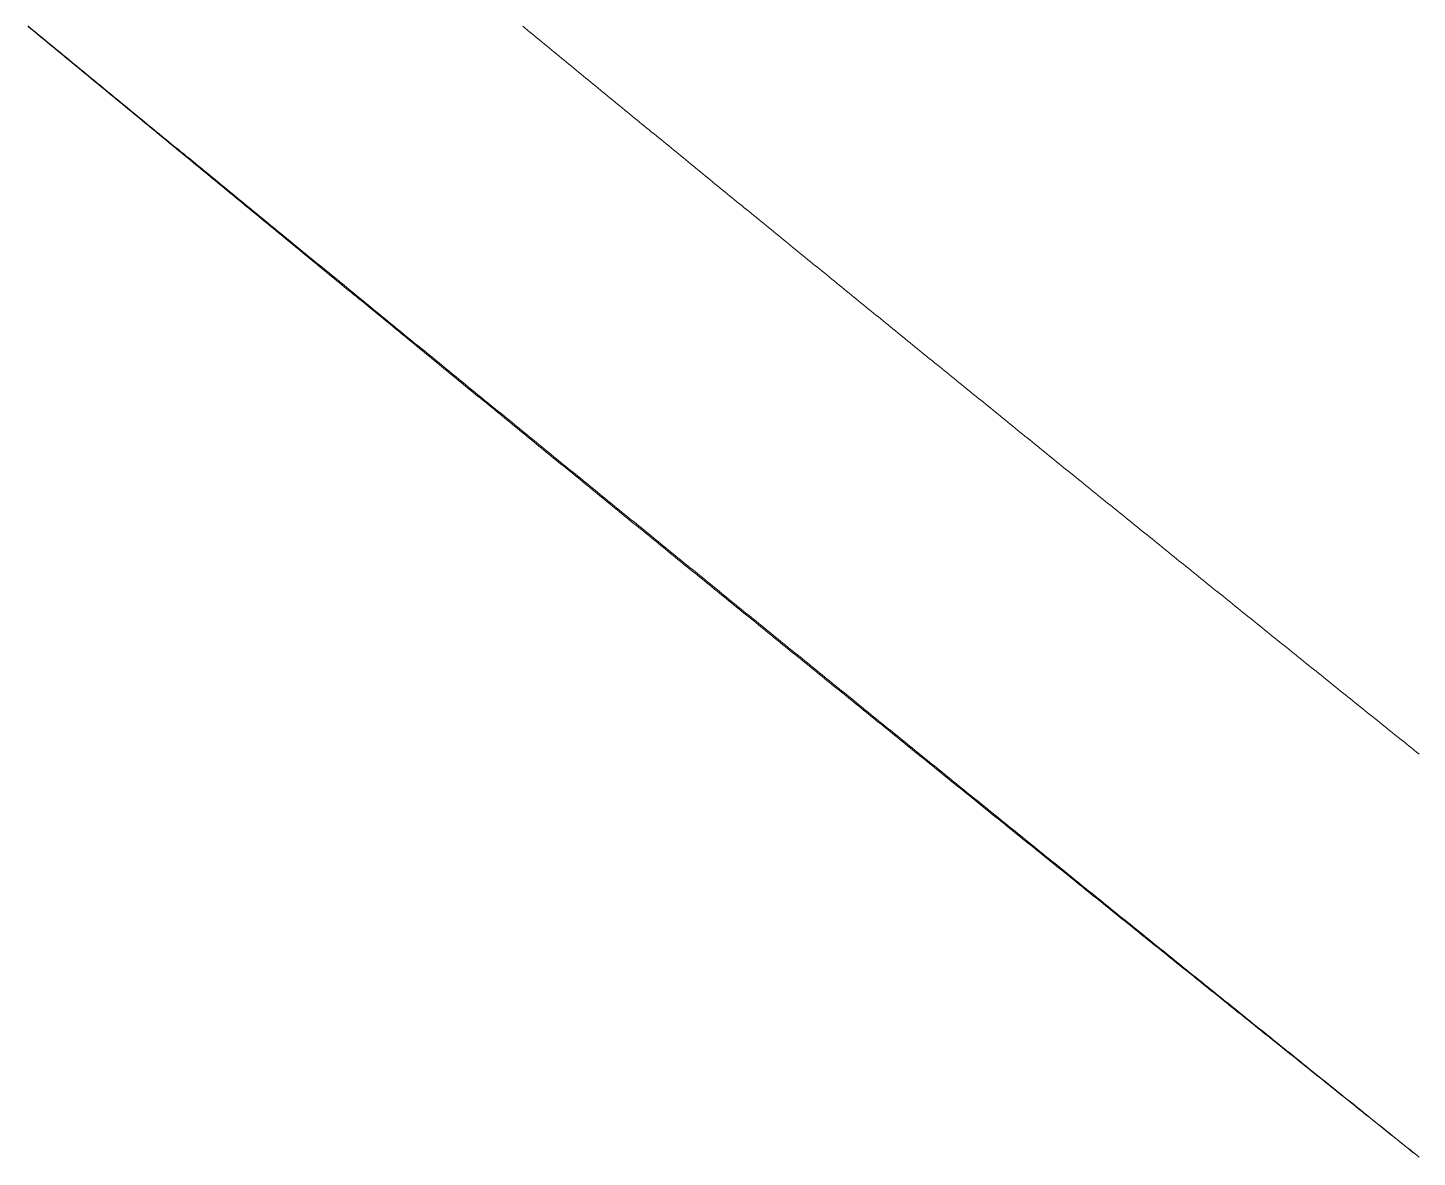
# Model space of a CAD drawing. Extents: x 174934 to 192674, y 648863 to 672607.
# Drawn here: x 189118.27 to 189162.43, y 652276.22 to 652312.12 of the extents above; entities that cross this region are included whole.
import ezdxf

# ---------------------------------------------------------------- set-up
doc = ezdxf.new("R2010")
doc.units = 0
doc.layers.add('pspecial', color=7, linetype='Continuous', lineweight=0)

msp = doc.modelspace()

# ---------------------------------------------------------------- linework, layer by layer
at = {"layer": 'pspecial', "flags": 128}
for points in [[(189118.27, 652312.182), (189118.347, 652312.118), (189118.424, 652312.055), (189118.502, 652311.991), (189118.579, 652311.928), (189118.656, 652311.864), (189118.733, 652311.801), (189118.811, 652311.737), (189118.888, 652311.674), (189118.965, 652311.61), (189119.042, 652311.547), (189119.12, 652311.483), (189119.197, 652311.42), (189119.274, 652311.356), (189119.351, 652311.293), (189119.429, 652311.229), (189119.506, 652311.166), (189119.583, 652311.102), (189119.66, 652311.039), (189119.738, 652310.975), (189119.815, 652310.912), (189119.892, 652310.848), (189119.969, 652310.785), (189120.047, 652310.721), (189120.124, 652310.658), (189120.201, 652310.594), (189120.279, 652310.531), (189120.356, 652310.467), (189120.433, 652310.404), (189120.51, 652310.341), (189120.588, 652310.277), (189120.665, 652310.214), (189120.742, 652310.15), (189120.819, 652310.087), (189120.897, 652310.023), (189120.974, 652309.96), (189121.051, 652309.896), (189121.129, 652309.833), (189121.206, 652309.769), (189121.283, 652309.706), (189121.36, 652309.642), (189121.438, 652309.579), (189121.515, 652309.515), (189121.592, 652309.452), (189121.67, 652309.389), (189121.747, 652309.325), (189121.824, 652309.262), (189121.901, 652309.198), (189121.979, 652309.135), (189122.056, 652309.071), (189122.133, 652309.008), (189122.211, 652308.944), (189122.288, 652308.881), (189122.365, 652308.818), (189122.442, 652308.754), (189122.52, 652308.691), (189122.597, 652308.627), (189122.674, 652308.564), (189122.752, 652308.5), (189122.829, 652308.437), (189122.906, 652308.373), (189122.984, 652308.31), (189123.061, 652308.247), (189123.138, 652308.183), (189123.216, 652308.12), (189123.293, 652308.056), (189123.37, 652307.993), (189123.448, 652307.93), (189123.525, 652307.866), (189123.602, 652307.803), (189123.679, 652307.739), (189123.757, 652307.676), (189123.834, 652307.612), (189123.911, 652307.549), (189123.989, 652307.486), (189124.066, 652307.422), (189124.143, 652307.359), (189124.221, 652307.295), (189124.298, 652307.232), (189124.375, 652307.169), (189124.453, 652307.105), (189124.53, 652307.042), (189124.607, 652306.978), (189124.685, 652306.915), (189124.762, 652306.852), (189124.839, 652306.788), (189124.917, 652306.725), (189124.994, 652306.661), (189125.071, 652306.598), (189125.149, 652306.535), (189125.226, 652306.471), (189125.304, 652306.408), (189125.381, 652306.345), (189125.458, 652306.281), (189125.536, 652306.218), (189125.613, 652306.154), (189125.69, 652306.091), (189125.768, 652306.028), (189125.845, 652305.964), (189125.922, 652305.901), (189126, 652305.838), (189126.077, 652305.774), (189126.154, 652305.711), (189126.232, 652305.647), (189126.309, 652305.584), (189126.387, 652305.521), (189126.464, 652305.457), (189126.541, 652305.394), (189126.619, 652305.331), (189126.696, 652305.267), (189126.773, 652305.204), (189126.851, 652305.141), (189126.928, 652305.077), (189127.006, 652305.014), (189127.083, 652304.951), (189127.16, 652304.887), (189127.238, 652304.824), (189127.315, 652304.761), (189127.392, 652304.697), (189127.47, 652304.634), (189127.547, 652304.571), (189127.625, 652304.507), (189127.702, 652304.444), (189127.779, 652304.381), (189127.857, 652304.317), (189127.934, 652304.254), (189128.012, 652304.191), (189128.089, 652304.127), (189128.166, 652304.064), (189128.244, 652304.001), (189128.321, 652303.937), (189128.398, 652303.874), (189128.476, 652303.811), (189128.553, 652303.747), (189128.631, 652303.684), (189128.708, 652303.621), (189128.785, 652303.557), (189128.863, 652303.494), (189128.94, 652303.431), (189129.018, 652303.367), (189129.095, 652303.304), (189129.173, 652303.241), (189129.25, 652303.177), (189129.327, 652303.114), (189129.405, 652303.051), (189129.482, 652302.988), (189129.56, 652302.924), (189129.637, 652302.861), (189129.714, 652302.798), (189129.792, 652302.734), (189129.869, 652302.671), (189129.947, 652302.608), (189130.024, 652302.545), (189130.102, 652302.481), (189130.179, 652302.418), (189130.256, 652302.355), (189130.334, 652302.291), (189130.411, 652302.228), (189130.489, 652302.165), (189130.566, 652302.102), (189130.644, 652302.038), (189130.721, 652301.975), (189130.798, 652301.912), (189130.876, 652301.848), (189130.953, 652301.785), (189131.031, 652301.722), (189131.108, 652301.659), (189131.186, 652301.595), (189131.263, 652301.532), (189131.341, 652301.469), (189131.418, 652301.406), (189131.495, 652301.342), (189131.573, 652301.279), (189131.65, 652301.216), (189131.728, 652301.153), (189131.805, 652301.089), (189131.883, 652301.026), (189131.96, 652300.963), (189132.038, 652300.9), (189132.115, 652300.836), (189132.193, 652300.773), (189132.27, 652300.71), (189132.347, 652300.647), (189132.425, 652300.583), (189132.502, 652300.52), (189132.58, 652300.457), (189132.657, 652300.394), (189132.735, 652300.33), (189132.812, 652300.267), (189132.89, 652300.204), (189132.967, 652300.141), (189133.045, 652300.077), (189133.122, 652300.014), (189133.2, 652299.951), (189133.277, 652299.888), (189133.355, 652299.825), (189133.432, 652299.761), (189133.51, 652299.698), (189133.587, 652299.635), (189133.664, 652299.572), (189133.742, 652299.508), (189133.819, 652299.445), (189133.897, 652299.382), (189133.974, 652299.319), (189134.052, 652299.256), (189134.129, 652299.192), (189134.207, 652299.129), (189134.284, 652299.066), (189134.362, 652299.003), (189134.439, 652298.94), (189134.517, 652298.876), (189134.594, 652298.813), (189134.672, 652298.75), (189134.749, 652298.687), (189134.827, 652298.624), (189134.904, 652298.56), (189134.982, 652298.497), (189135.059, 652298.434), (189135.137, 652298.371), (189135.214, 652298.308), (189135.292, 652298.244), (189135.369, 652298.181), (189135.447, 652298.118), (189135.524, 652298.055), (189135.602, 652297.992), (189135.679, 652297.929), (189135.757, 652297.865), (189135.835, 652297.802), (189135.912, 652297.739), (189135.99, 652297.676), (189136.067, 652297.613), (189136.145, 652297.55), (189136.222, 652297.486), (189136.3, 652297.423), (189136.377, 652297.36), (189136.455, 652297.297), (189136.532, 652297.234), (189136.61, 652297.171), (189136.687, 652297.107), (189136.765, 652297.044), (189136.842, 652296.981), (189136.92, 652296.918), (189136.997, 652296.855), (189137.075, 652296.792), (189137.153, 652296.729), (189137.23, 652296.665), (189137.308, 652296.602), (189137.385, 652296.539), (189137.463, 652296.476), (189137.54, 652296.413), (189137.618, 652296.35), (189137.695, 652296.287), (189137.773, 652296.223), (189137.85, 652296.16), (189137.928, 652296.097), (189138.006, 652296.034), (189138.083, 652295.971), (189138.161, 652295.908), (189138.238, 652295.845), (189138.316, 652295.781), (189138.393, 652295.718), (189138.471, 652295.655), (189138.548, 652295.592), (189138.626, 652295.529), (189138.704, 652295.466), (189138.781, 652295.403), (189138.859, 652295.34), (189138.936, 652295.277), (189139.014, 652295.213), (189139.091, 652295.15), (189139.169, 652295.087), (189139.247, 652295.024), (189139.324, 652294.961), (189139.402, 652294.898), (189139.479, 652294.835), (189139.557, 652294.772), (189139.634, 652294.709), (189139.712, 652294.646), (189139.79, 652294.582), (189139.867, 652294.519), (189139.945, 652294.456), (189140.022, 652294.393), (189140.1, 652294.33), (189140.178, 652294.267), (189140.255, 652294.204), (189140.333, 652294.141), (189140.41, 652294.078), (189140.488, 652294.015), (189140.566, 652293.952), (189140.643, 652293.888), (189140.721, 652293.825), (189140.798, 652293.762), (189140.876, 652293.699), (189140.953, 652293.636), (189141.031, 652293.573), (189141.109, 652293.51), (189141.186, 652293.447), (189141.264, 652293.384), (189141.342, 652293.321), (189141.419, 652293.258), (189141.497, 652293.195), (189141.574, 652293.132), (189141.652, 652293.069), (189141.73, 652293.006), (189141.807, 652292.942), (189141.885, 652292.879), (189141.962, 652292.816), (189142.04, 652292.753), (189142.118, 652292.69), (189142.195, 652292.627), (189142.273, 652292.564), (189142.351, 652292.501), (189142.428, 652292.438), (189142.506, 652292.375), (189142.583, 652292.312), (189142.661, 652292.249), (189142.739, 652292.186), (189142.816, 652292.123), (189142.894, 652292.06), (189142.972, 652291.997), (189143.049, 652291.934), (189143.127, 652291.871), (189143.204, 652291.808), (189143.282, 652291.745), (189143.36, 652291.682), (189143.437, 652291.619), (189143.515, 652291.556), (189143.593, 652291.493), (189143.67, 652291.43), (189143.748, 652291.367), (189143.826, 652291.304), (189143.903, 652291.241), (189143.981, 652291.178), (189144.059, 652291.115), (189144.136, 652291.052), (189144.214, 652290.989), (189144.292, 652290.926), (189144.369, 652290.862), (189144.447, 652290.799), (189144.524, 652290.736), (189144.602, 652290.673), (189144.68, 652290.61), (189144.757, 652290.547), (189144.835, 652290.485), (189144.913, 652290.422), (189144.99, 652290.359), (189145.068, 652290.296), (189145.146, 652290.233), (189145.223, 652290.17), (189145.301, 652290.107), (189145.379, 652290.044), (189145.456, 652289.981), (189145.534, 652289.918), (189145.612, 652289.855), (189145.689, 652289.792), (189145.767, 652289.729), (189145.845, 652289.666), (189145.923, 652289.603), (189146, 652289.54), (189146.078, 652289.477), (189146.156, 652289.414), (189146.233, 652289.351), (189146.311, 652289.288), (189146.389, 652289.225), (189146.466, 652289.162), (189146.544, 652289.099), (189146.622, 652289.036), (189146.699, 652288.973), (189146.777, 652288.91), (189146.855, 652288.847), (189146.932, 652288.784), (189147.01, 652288.721), (189147.088, 652288.658), (189147.166, 652288.595), (189147.243, 652288.532), (189147.321, 652288.469), (189147.399, 652288.407), (189147.476, 652288.344), (189147.554, 652288.281), (189147.632, 652288.218), (189147.71, 652288.155), (189147.787, 652288.092), (189147.865, 652288.029), (189147.943, 652287.966), (189148.02, 652287.903), (189148.098, 652287.84), (189148.176, 652287.777), (189148.254, 652287.714), (189148.331, 652287.651), (189148.409, 652287.588), (189148.487, 652287.525), (189148.564, 652287.463), (189148.642, 652287.4), (189148.72, 652287.337), (189148.798, 652287.274), (189148.875, 652287.211), (189148.953, 652287.148), (189149.031, 652287.085), (189149.109, 652287.022), (189149.186, 652286.959), (189149.264, 652286.896), (189149.342, 652286.833), (189149.419, 652286.77), (189149.497, 652286.708), (189149.575, 652286.645), (189149.653, 652286.582), (189149.73, 652286.519), (189149.808, 652286.456), (189149.886, 652286.393), (189149.964, 652286.33), (189150.041, 652286.267), (189150.119, 652286.204), (189150.197, 652286.142), (189150.275, 652286.079), (189150.352, 652286.016), (189150.43, 652285.953), (189150.508, 652285.89), (189150.586, 652285.827), (189150.663, 652285.764), (189150.741, 652285.701), (189150.819, 652285.638), (189150.897, 652285.576), (189150.974, 652285.513), (189151.052, 652285.45), (189151.13, 652285.387), (189151.208, 652285.324), (189151.285, 652285.261), (189151.363, 652285.198), (189151.441, 652285.135), (189151.519, 652285.073), (189151.597, 652285.01), (189151.674, 652284.947), (189151.752, 652284.884), (189151.83, 652284.821), (189151.908, 652284.758), (189151.985, 652284.695), (189152.063, 652284.633), (189152.141, 652284.57), (189152.219, 652284.507), (189152.297, 652284.444), (189152.374, 652284.381), (189152.452, 652284.318), (189152.53, 652284.256), (189152.608, 652284.193), (189152.685, 652284.13), (189152.763, 652284.067), (189152.841, 652284.004), (189152.919, 652283.941), (189152.997, 652283.879), (189153.074, 652283.816), (189153.152, 652283.753), (189153.23, 652283.69), (189153.308, 652283.627), (189153.386, 652283.564), (189153.463, 652283.502), (189153.541, 652283.439), (189153.619, 652283.376), (189153.697, 652283.313), (189153.775, 652283.25), (189153.852, 652283.187), (189153.93, 652283.125), (189154.008, 652283.062), (189154.086, 652282.999), (189154.164, 652282.936), (189154.242, 652282.873), (189154.319, 652282.811), (189154.397, 652282.748), (189154.475, 652282.685), (189154.553, 652282.622), (189154.631, 652282.559), (189154.708, 652282.497), (189154.786, 652282.434), (189154.864, 652282.371), (189154.942, 652282.308), (189155.02, 652282.245), (189155.098, 652282.183), (189155.175, 652282.12), (189155.253, 652282.057), (189155.331, 652281.994), (189155.409, 652281.931), (189155.487, 652281.869), (189155.565, 652281.806), (189155.642, 652281.743), (189155.72, 652281.68), (189155.798, 652281.617), (189155.876, 652281.555), (189155.954, 652281.492), (189156.032, 652281.429), (189156.109, 652281.366), (189156.187, 652281.304), (189156.265, 652281.241), (189156.343, 652281.178), (189156.421, 652281.115), (189156.499, 652281.053), (189156.577, 652280.99), (189156.654, 652280.927), (189156.732, 652280.864), (189156.81, 652280.802), (189156.888, 652280.739), (189156.966, 652280.676), (189157.044, 652280.613), (189157.122, 652280.55), (189157.199, 652280.488), (189157.277, 652280.425), (189157.355, 652280.362), (189157.433, 652280.299), (189157.511, 652280.237), (189157.589, 652280.174), (189157.667, 652280.111), (189157.744, 652280.049), (189157.822, 652279.986), (189157.9, 652279.923), (189157.978, 652279.86), (189158.056, 652279.798), (189158.134, 652279.735), (189158.212, 652279.672), (189158.29, 652279.609), (189158.367, 652279.547), (189158.445, 652279.484), (189158.523, 652279.421), (189158.601, 652279.358), (189158.679, 652279.296), (189158.757, 652279.233), (189158.835, 652279.17), (189158.913, 652279.108), (189158.991, 652279.045), (189159.068, 652278.982), (189159.146, 652278.919), (189159.224, 652278.857), (189159.302, 652278.794), (189159.38, 652278.731), (189159.458, 652278.669), (189159.536, 652278.606), (189159.614, 652278.543), (189159.692, 652278.481), (189159.769, 652278.418), (189159.847, 652278.355), (189159.925, 652278.292), (189160.003, 652278.23), (189160.081, 652278.167), (189160.159, 652278.104), (189160.237, 652278.042), (189160.315, 652277.979), (189160.393, 652277.916), (189160.471, 652277.854), (189160.549, 652277.791), (189160.626, 652277.728), (189160.704, 652277.666), (189160.782, 652277.603), (189160.86, 652277.54), (189160.938, 652277.477), (189161.016, 652277.415), (189161.094, 652277.352), (189161.172, 652277.289), (189161.25, 652277.227), (189161.328, 652277.164), (189161.406, 652277.101), (189161.484, 652277.039), (189161.562, 652276.976), (189161.639, 652276.913), (189161.717, 652276.851), (189161.795, 652276.788), (189161.873, 652276.725), (189161.951, 652276.663), (189162.029, 652276.6), (189162.107, 652276.538), (189162.185, 652276.475), (189162.263, 652276.412), (189162.341, 652276.35), (189162.419, 652276.287), (189162.497, 652276.224)], [(189162.444, 652276.264), (189162.366, 652276.327), (189162.288, 652276.389), (189162.21, 652276.452), (189162.132, 652276.514), (189162.054, 652276.577), (189161.975, 652276.639), (189161.897, 652276.701), (189161.819, 652276.764), (189161.741, 652276.826), (189161.663, 652276.889), (189161.585, 652276.951), (189161.507, 652277.014), (189161.429, 652277.076), (189161.351, 652277.139), (189161.273, 652277.201), (189161.195, 652277.264), (189161.116, 652277.326), (189161.038, 652277.389), (189160.96, 652277.451), (189160.882, 652277.514), (189160.804, 652277.576), (189160.726, 652277.639), (189160.648, 652277.701), (189160.57, 652277.764), (189160.492, 652277.826), (189160.414, 652277.889), (189160.336, 652277.951), (189160.258, 652278.014), (189160.18, 652278.076), (189160.102, 652278.139), (189160.023, 652278.201), (189159.945, 652278.264), (189159.867, 652278.326), (189159.789, 652278.389), (189159.711, 652278.451), (189159.633, 652278.514), (189159.555, 652278.576), (189159.477, 652278.639), (189159.399, 652278.701), (189159.321, 652278.764), (189159.243, 652278.826), (189159.165, 652278.889), (189159.087, 652278.951), (189159.009, 652279.014), (189158.931, 652279.076), (189158.853, 652279.139), (189158.775, 652279.201), (189158.697, 652279.264), (189158.619, 652279.327), (189158.541, 652279.389), (189158.463, 652279.452), (189158.385, 652279.514), (189158.307, 652279.577), (189158.229, 652279.639), (189158.151, 652279.702), (189158.073, 652279.764), (189157.995, 652279.827), (189157.917, 652279.89), (189157.839, 652279.952), (189157.761, 652280.015), (189157.683, 652280.077), (189157.605, 652280.14), (189157.527, 652280.203), (189157.449, 652280.265), (189157.371, 652280.328), (189157.293, 652280.39), (189157.215, 652280.453), (189157.137, 652280.515), (189157.059, 652280.578), (189156.981, 652280.641), (189156.903, 652280.703), (189156.825, 652280.766), (189156.747, 652280.828), (189156.669, 652280.891), (189156.591, 652280.954), (189156.513, 652281.016), (189156.435, 652281.079), (189156.357, 652281.142), (189156.279, 652281.204), (189156.201, 652281.267), (189156.123, 652281.329), (189156.045, 652281.392), (189155.967, 652281.455), (189155.889, 652281.517), (189155.811, 652281.58), (189155.733, 652281.643), (189155.655, 652281.705), (189155.577, 652281.768), (189155.499, 652281.83), (189155.421, 652281.893), (189155.343, 652281.956), (189155.266, 652282.018), (189155.188, 652282.081), (189155.11, 652282.144), (189155.032, 652282.206), (189154.954, 652282.269), (189154.876, 652282.332), (189154.798, 652282.394), (189154.72, 652282.457), (189154.642, 652282.52), (189154.564, 652282.582), (189154.486, 652282.645), (189154.408, 652282.708), (189154.33, 652282.77), (189154.252, 652282.833), (189154.174, 652282.896), (189154.097, 652282.958), (189154.019, 652283.021), (189153.941, 652283.084), (189153.863, 652283.146), (189153.785, 652283.209), (189153.707, 652283.272), (189153.629, 652283.334), (189153.551, 652283.397), (189153.473, 652283.46), (189153.395, 652283.523), (189153.317, 652283.585), (189153.24, 652283.648), (189153.162, 652283.711), (189153.084, 652283.773), (189153.006, 652283.836), (189152.928, 652283.899), (189152.85, 652283.962), (189152.772, 652284.024), (189152.694, 652284.087), (189152.616, 652284.15), (189152.539, 652284.212), (189152.461, 652284.275), (189152.383, 652284.338), (189152.305, 652284.401), (189152.227, 652284.463), (189152.149, 652284.526), (189152.071, 652284.589), (189151.993, 652284.652), (189151.916, 652284.714), (189151.838, 652284.777), (189151.76, 652284.84), (189151.682, 652284.903), (189151.604, 652284.965), (189151.526, 652285.028), (189151.448, 652285.091), (189151.371, 652285.154), (189151.293, 652285.216), (189151.215, 652285.279), (189151.137, 652285.342), (189151.059, 652285.405), (189150.981, 652285.467), (189150.903, 652285.53), (189150.826, 652285.593), (189150.748, 652285.656), (189150.67, 652285.718), (189150.592, 652285.781), (189150.514, 652285.844), (189150.436, 652285.907), (189150.359, 652285.97), (189150.281, 652286.032), (189150.203, 652286.095), (189150.125, 652286.158), (189150.047, 652286.221), (189149.97, 652286.284), (189149.892, 652286.346), (189149.814, 652286.409), (189149.736, 652286.472), (189149.658, 652286.535), (189149.58, 652286.598), (189149.503, 652286.66), (189149.425, 652286.723), (189149.347, 652286.786), (189149.269, 652286.849), (189149.191, 652286.912), (189149.114, 652286.975), (189149.036, 652287.037), (189148.958, 652287.1), (189148.88, 652287.163), (189148.802, 652287.226), (189148.725, 652287.289), (189148.647, 652287.351), (189148.569, 652287.414), (189148.491, 652287.477), (189148.413, 652287.54), (189148.336, 652287.603), (189148.258, 652287.666), (189148.18, 652287.729), (189148.102, 652287.791), (189148.025, 652287.854), (189147.947, 652287.917), (189147.869, 652287.98), (189147.791, 652288.043), (189147.713, 652288.106), (189147.636, 652288.169), (189147.558, 652288.231), (189147.48, 652288.294), (189147.402, 652288.357), (189147.325, 652288.42), (189147.247, 652288.483), (189147.169, 652288.546), (189147.091, 652288.609), (189147.014, 652288.672), (189146.936, 652288.734), (189146.858, 652288.797), (189146.78, 652288.86), (189146.703, 652288.923), (189146.625, 652288.986), (189146.547, 652289.049), (189146.469, 652289.112), (189146.392, 652289.175), (189146.314, 652289.238), (189146.236, 652289.301), (189146.158, 652289.363), (189146.081, 652289.426), (189146.003, 652289.489), (189145.925, 652289.552), (189145.848, 652289.615), (189145.77, 652289.678), (189145.692, 652289.741), (189145.614, 652289.804), (189145.537, 652289.867), (189145.459, 652289.93), (189145.381, 652289.993), (189145.303, 652290.056), (189145.226, 652290.119), (189145.148, 652290.181), (189145.07, 652290.244), (189144.993, 652290.307), (189144.915, 652290.37), (189144.837, 652290.433), (189144.76, 652290.496), (189144.682, 652290.559), (189144.604, 652290.622), (189144.526, 652290.685), (189144.449, 652290.748), (189144.371, 652290.811), (189144.293, 652290.874), (189144.216, 652290.937), (189144.138, 652291), (189144.06, 652291.063), (189143.983, 652291.126), (189143.905, 652291.189), (189143.827, 652291.252), (189143.75, 652291.315), (189143.672, 652291.378), (189143.594, 652291.441), (189143.517, 652291.504), (189143.439, 652291.567), (189143.361, 652291.63), (189143.284, 652291.693), (189143.206, 652291.756), (189143.128, 652291.819), (189143.051, 652291.882), (189142.973, 652291.945), (189142.895, 652292.008), (189142.818, 652292.071), (189142.74, 652292.134), (189142.662, 652292.197), (189142.585, 652292.26), (189142.507, 652292.323), (189142.429, 652292.386), (189142.352, 652292.449), (189142.274, 652292.512), (189142.196, 652292.575), (189142.119, 652292.638), (189142.041, 652292.701), (189141.964, 652292.764), (189141.886, 652292.827), (189141.808, 652292.89), (189141.731, 652292.953), (189141.653, 652293.016), (189141.575, 652293.079), (189141.498, 652293.142), (189141.42, 652293.205), (189141.343, 652293.268), (189141.265, 652293.331), (189141.187, 652293.394), (189141.11, 652293.457), (189141.032, 652293.52), (189140.954, 652293.583), (189140.877, 652293.647), (189140.799, 652293.71), (189140.722, 652293.773), (189140.644, 652293.836), (189140.566, 652293.899), (189140.489, 652293.962), (189140.411, 652294.025), (189140.334, 652294.088), (189140.256, 652294.151), (189140.178, 652294.214), (189140.101, 652294.277), (189140.023, 652294.34), (189139.946, 652294.403), (189139.868, 652294.467), (189139.79, 652294.53), (189139.713, 652294.593), (189139.635, 652294.656), (189139.558, 652294.719), (189139.48, 652294.782), (189139.403, 652294.845), (189139.325, 652294.908), (189139.247, 652294.971), (189139.17, 652295.034), (189139.092, 652295.098), (189139.015, 652295.161), (189138.937, 652295.224), (189138.86, 652295.287), (189138.782, 652295.35), (189138.704, 652295.413), (189138.627, 652295.476), (189138.549, 652295.539), (189138.472, 652295.603), (189138.394, 652295.666), (189138.317, 652295.729), (189138.239, 652295.792), (189138.162, 652295.855), (189138.084, 652295.918), (189138.007, 652295.981), (189137.929, 652296.044), (189137.851, 652296.108), (189137.774, 652296.171), (189137.696, 652296.234), (189137.619, 652296.297), (189137.541, 652296.36), (189137.464, 652296.423), (189137.386, 652296.487), (189137.309, 652296.55), (189137.231, 652296.613), (189137.154, 652296.676), (189137.076, 652296.739), (189136.999, 652296.802), (189136.921, 652296.866), (189136.844, 652296.929), (189136.766, 652296.992), (189136.689, 652297.055), (189136.611, 652297.118), (189136.534, 652297.181), (189136.456, 652297.245), (189136.379, 652297.308), (189136.301, 652297.371), (189136.224, 652297.434), (189136.146, 652297.497), (189136.069, 652297.561), (189135.991, 652297.624), (189135.914, 652297.687), (189135.836, 652297.75), (189135.759, 652297.813), (189135.681, 652297.877), (189135.604, 652297.94), (189135.526, 652298.003), (189135.449, 652298.066), (189135.371, 652298.13), (189135.294, 652298.193), (189135.216, 652298.256), (189135.139, 652298.319), (189135.061, 652298.382), (189134.984, 652298.446), (189134.906, 652298.509), (189134.829, 652298.572), (189134.751, 652298.635), (189134.674, 652298.699), (189134.596, 652298.762), (189134.519, 652298.825), (189134.442, 652298.888), (189134.364, 652298.952), (189134.287, 652299.015), (189134.209, 652299.078), (189134.132, 652299.141), (189134.054, 652299.205), (189133.977, 652299.268), (189133.899, 652299.331), (189133.822, 652299.394), (189133.744, 652299.458), (189133.667, 652299.521), (189133.59, 652299.584), (189133.512, 652299.647), (189133.435, 652299.711), (189133.357, 652299.774), (189133.28, 652299.837), (189133.202, 652299.901), (189133.125, 652299.964), (189133.048, 652300.027), (189132.97, 652300.09), (189132.893, 652300.154), (189132.815, 652300.217), (189132.738, 652300.28), (189132.66, 652300.344), (189132.583, 652300.407), (189132.506, 652300.47), (189132.428, 652300.534), (189132.351, 652300.597), (189132.273, 652300.66), (189132.196, 652300.723), (189132.119, 652300.787), (189132.041, 652300.85), (189131.964, 652300.913), (189131.886, 652300.977), (189131.809, 652301.04), (189131.732, 652301.103), (189131.654, 652301.167), (189131.577, 652301.23), (189131.499, 652301.293), (189131.422, 652301.357), (189131.345, 652301.42), (189131.267, 652301.483), (189131.19, 652301.547), (189131.113, 652301.61), (189131.035, 652301.673), (189130.958, 652301.737), (189130.88, 652301.8), (189130.803, 652301.863), (189130.726, 652301.927), (189130.648, 652301.99), (189130.571, 652302.054), (189130.494, 652302.117), (189130.416, 652302.18), (189130.339, 652302.244), (189130.261, 652302.307), (189130.184, 652302.37), (189130.107, 652302.434), (189130.029, 652302.497), (189129.952, 652302.56), (189129.875, 652302.624), (189129.797, 652302.687), (189129.72, 652302.751), (189129.643, 652302.814), (189129.565, 652302.877), (189129.488, 652302.941), (189129.411, 652303.004), (189129.333, 652303.068), (189129.256, 652303.131), (189129.179, 652303.194), (189129.101, 652303.258), (189129.024, 652303.321), (189128.947, 652303.385), (189128.869, 652303.448), (189128.792, 652303.511), (189128.715, 652303.575), (189128.637, 652303.638), (189128.56, 652303.702), (189128.483, 652303.765), (189128.405, 652303.828), (189128.328, 652303.892), (189128.251, 652303.955), (189128.173, 652304.019), (189128.096, 652304.082), (189128.019, 652304.146), (189127.941, 652304.209), (189127.864, 652304.272), (189127.787, 652304.336), (189127.71, 652304.399), (189127.632, 652304.463), (189127.555, 652304.526), (189127.478, 652304.59), (189127.4, 652304.653), (189127.323, 652304.717), (189127.246, 652304.78), (189127.169, 652304.843), (189127.091, 652304.907), (189127.014, 652304.97), (189126.937, 652305.034), (189126.859, 652305.097), (189126.782, 652305.161), (189126.705, 652305.224), (189126.628, 652305.288), (189126.55, 652305.351), (189126.473, 652305.415), (189126.396, 652305.478), (189126.319, 652305.542), (189126.241, 652305.605), (189126.164, 652305.669), (189126.087, 652305.732), (189126.009, 652305.796), (189125.932, 652305.859), (189125.855, 652305.923), (189125.778, 652305.986), (189125.7, 652306.05), (189125.623, 652306.113), (189125.546, 652306.177), (189125.469, 652306.24), (189125.391, 652306.304), (189125.314, 652306.367), (189125.237, 652306.431), (189125.16, 652306.494), (189125.082, 652306.558), (189125.005, 652306.621), (189124.928, 652306.685), (189124.851, 652306.748), (189124.774, 652306.812), (189124.696, 652306.875), (189124.619, 652306.939), (189124.542, 652307.002), (189124.465, 652307.066), (189124.387, 652307.129), (189124.31, 652307.193), (189124.233, 652307.256), (189124.156, 652307.32), (189124.079, 652307.384), (189124.001, 652307.447), (189123.924, 652307.511), (189123.847, 652307.574), (189123.77, 652307.638), (189123.693, 652307.701), (189123.615, 652307.765), (189123.538, 652307.828), (189123.461, 652307.892), (189123.384, 652307.956), (189123.307, 652308.019), (189123.229, 652308.083), (189123.152, 652308.146), (189123.075, 652308.21), (189122.998, 652308.273), (189122.921, 652308.337), (189122.843, 652308.401), (189122.766, 652308.464), (189122.689, 652308.528), (189122.612, 652308.591), (189122.535, 652308.655), (189122.457, 652308.719), (189122.38, 652308.782), (189122.303, 652308.846), (189122.226, 652308.909), (189122.149, 652308.973), (189122.072, 652309.037), (189121.994, 652309.1), (189121.917, 652309.164), (189121.84, 652309.227), (189121.763, 652309.291), (189121.686, 652309.355), (189121.609, 652309.418), (189121.532, 652309.482), (189121.454, 652309.545), (189121.377, 652309.609), (189121.3, 652309.673), (189121.223, 652309.736), (189121.146, 652309.8), (189121.069, 652309.864), (189120.991, 652309.927), (189120.914, 652309.991), (189120.837, 652310.054), (189120.76, 652310.118), (189120.683, 652310.182), (189120.606, 652310.245), (189120.529, 652310.309), (189120.452, 652310.373), (189120.374, 652310.436), (189120.297, 652310.5), (189120.22, 652310.564), (189120.143, 652310.627), (189120.066, 652310.691), (189119.989, 652310.755), (189119.912, 652310.818), (189119.835, 652310.882), (189119.757, 652310.946), (189119.68, 652311.009), (189119.603, 652311.073), (189119.526, 652311.137), (189119.449, 652311.2), (189119.372, 652311.264), (189119.295, 652311.328), (189119.218, 652311.391), (189119.141, 652311.455), (189119.064, 652311.519), (189118.986, 652311.582), (189118.909, 652311.646), (189118.832, 652311.71), (189118.755, 652311.774), (189118.678, 652311.837), (189118.601, 652311.901), (189118.524, 652311.965), (189118.447, 652312.028), (189118.37, 652312.092), (189118.293, 652312.156)], [(189162.493, 652289.036), (189162.415, 652289.099), (189162.337, 652289.162), (189162.259, 652289.224), (189162.181, 652289.287), (189162.103, 652289.349), (189162.025, 652289.412), (189161.948, 652289.475), (189161.87, 652289.537), (189161.792, 652289.6), (189161.714, 652289.663), (189161.636, 652289.725), (189161.558, 652289.788), (189161.48, 652289.85), (189161.402, 652289.913), (189161.324, 652289.976), (189161.246, 652290.038), (189161.168, 652290.101), (189161.09, 652290.164), (189161.012, 652290.226), (189160.934, 652290.289), (189160.856, 652290.352), (189160.778, 652290.414), (189160.7, 652290.477), (189160.622, 652290.54), (189160.544, 652290.602), (189160.466, 652290.665), (189160.389, 652290.728), (189160.311, 652290.79), (189160.233, 652290.853), (189160.155, 652290.916), (189160.077, 652290.978), (189159.999, 652291.041), (189159.921, 652291.104), (189159.843, 652291.166), (189159.765, 652291.229), (189159.687, 652291.292), (189159.609, 652291.354), (189159.531, 652291.417), (189159.454, 652291.48), (189159.376, 652291.542), (189159.298, 652291.605), (189159.22, 652291.668), (189159.142, 652291.731), (189159.064, 652291.793), (189158.986, 652291.856), (189158.908, 652291.919), (189158.83, 652291.981), (189158.752, 652292.044), (189158.675, 652292.107), (189158.597, 652292.169), (189158.519, 652292.232), (189158.441, 652292.295), (189158.363, 652292.358), (189158.285, 652292.42), (189158.207, 652292.483), (189158.129, 652292.546), (189158.052, 652292.609), (189157.974, 652292.671), (189157.896, 652292.734), (189157.818, 652292.797), (189157.74, 652292.86), (189157.662, 652292.922), (189157.584, 652292.985), (189157.506, 652293.048), (189157.429, 652293.111), (189157.351, 652293.173), (189157.273, 652293.236), (189157.195, 652293.299), (189157.117, 652293.362), (189157.039, 652293.424), (189156.962, 652293.487), (189156.884, 652293.55), (189156.806, 652293.613), (189156.728, 652293.675), (189156.65, 652293.738), (189156.572, 652293.801), (189156.494, 652293.864), (189156.417, 652293.927), (189156.339, 652293.989), (189156.261, 652294.052), (189156.183, 652294.115), (189156.105, 652294.178), (189156.027, 652294.241), (189155.95, 652294.303), (189155.872, 652294.366), (189155.794, 652294.429), (189155.716, 652294.492), (189155.638, 652294.555), (189155.561, 652294.617), (189155.483, 652294.68), (189155.405, 652294.743), (189155.327, 652294.806), (189155.249, 652294.869), (189155.172, 652294.931), (189155.094, 652294.994), (189155.016, 652295.057), (189154.938, 652295.12), (189154.86, 652295.183), (189154.783, 652295.246), (189154.705, 652295.308), (189154.627, 652295.371), (189154.549, 652295.434), (189154.471, 652295.497), (189154.394, 652295.56), (189154.316, 652295.623), (189154.238, 652295.685), (189154.16, 652295.748), (189154.082, 652295.811), (189154.005, 652295.874), (189153.927, 652295.937), (189153.849, 652296), (189153.771, 652296.063), (189153.694, 652296.125), (189153.616, 652296.188), (189153.538, 652296.251), (189153.46, 652296.314), (189153.383, 652296.377), (189153.305, 652296.44), (189153.227, 652296.503), (189153.149, 652296.566), (189153.072, 652296.628), (189152.994, 652296.691), (189152.916, 652296.754), (189152.838, 652296.817), (189152.761, 652296.88), (189152.683, 652296.943), (189152.605, 652297.006), (189152.527, 652297.069), (189152.45, 652297.132), (189152.372, 652297.195), (189152.294, 652297.257), (189152.216, 652297.32), (189152.139, 652297.383), (189152.061, 652297.446), (189151.983, 652297.509), (189151.905, 652297.572), (189151.828, 652297.635), (189151.75, 652297.698), (189151.672, 652297.761), (189151.595, 652297.824), (189151.517, 652297.887), (189151.439, 652297.95), (189151.361, 652298.013), (189151.284, 652298.075), (189151.206, 652298.138), (189151.128, 652298.201), (189151.051, 652298.264), (189150.973, 652298.327), (189150.895, 652298.39), (189150.817, 652298.453), (189150.74, 652298.516), (189150.662, 652298.579), (189150.584, 652298.642), (189150.507, 652298.705), (189150.429, 652298.768), (189150.351, 652298.831), (189150.274, 652298.894), (189150.196, 652298.957), (189150.118, 652299.02), (189150.041, 652299.083), (189149.963, 652299.146), (189149.885, 652299.209), (189149.808, 652299.272), (189149.73, 652299.335), (189149.652, 652299.398), (189149.575, 652299.461), (189149.497, 652299.524), (189149.419, 652299.587), (189149.342, 652299.65), (189149.264, 652299.713), (189149.186, 652299.776), (189149.109, 652299.839), (189149.031, 652299.902), (189148.953, 652299.965), (189148.876, 652300.028), (189148.798, 652300.091), (189148.72, 652300.154), (189148.643, 652300.217), (189148.565, 652300.28), (189148.487, 652300.343), (189148.41, 652300.406), (189148.332, 652300.469), (189148.254, 652300.532), (189148.177, 652300.595), (189148.099, 652300.658), (189148.022, 652300.721), (189147.944, 652300.784), (189147.866, 652300.847), (189147.789, 652300.91), (189147.711, 652300.973), (189147.633, 652301.036), (189147.556, 652301.099), (189147.478, 652301.162), (189147.401, 652301.225), (189147.323, 652301.288), (189147.245, 652301.351), (189147.168, 652301.414), (189147.09, 652301.477), (189147.013, 652301.541), (189146.935, 652301.604), (189146.857, 652301.667), (189146.78, 652301.73), (189146.702, 652301.793), (189146.625, 652301.856), (189146.547, 652301.919), (189146.469, 652301.982), (189146.392, 652302.045), (189146.314, 652302.108), (189146.237, 652302.171), (189146.159, 652302.234), (189146.081, 652302.298), (189146.004, 652302.361), (189145.926, 652302.424), (189145.849, 652302.487), (189145.771, 652302.55), (189145.694, 652302.613), (189145.616, 652302.676), (189145.538, 652302.739), (189145.461, 652302.802), (189145.383, 652302.865), (189145.306, 652302.929), (189145.228, 652302.992), (189145.151, 652303.055), (189145.073, 652303.118), (189144.995, 652303.181), (189144.918, 652303.244), (189144.84, 652303.307), (189144.763, 652303.37), (189144.685, 652303.434), (189144.608, 652303.497), (189144.53, 652303.56), (189144.453, 652303.623), (189144.375, 652303.686), (189144.297, 652303.749), (189144.22, 652303.812), (189144.142, 652303.876), (189144.065, 652303.939), (189143.987, 652304.002), (189143.91, 652304.065), (189143.832, 652304.128), (189143.755, 652304.191), (189143.677, 652304.255), (189143.6, 652304.318), (189143.522, 652304.381), (189143.445, 652304.444), (189143.367, 652304.507), (189143.29, 652304.57), (189143.212, 652304.634), (189143.135, 652304.697), (189143.057, 652304.76), (189142.98, 652304.823), (189142.902, 652304.886), (189142.825, 652304.949), (189142.747, 652305.013), (189142.67, 652305.076), (189142.592, 652305.139), (189142.515, 652305.202), (189142.437, 652305.265), (189142.36, 652305.329), (189142.282, 652305.392), (189142.205, 652305.455), (189142.127, 652305.518), (189142.05, 652305.582), (189141.972, 652305.645), (189141.895, 652305.708), (189141.817, 652305.771), (189141.74, 652305.834), (189141.662, 652305.898), (189141.585, 652305.961), (189141.507, 652306.024), (189141.43, 652306.087), (189141.352, 652306.151), (189141.275, 652306.214), (189141.197, 652306.277), (189141.12, 652306.34), (189141.042, 652306.403), (189140.965, 652306.467), (189140.888, 652306.53), (189140.81, 652306.593), (189140.733, 652306.656), (189140.655, 652306.72), (189140.578, 652306.783), (189140.5, 652306.846), (189140.423, 652306.91), (189140.345, 652306.973), (189140.268, 652307.036), (189140.19, 652307.099), (189140.113, 652307.163), (189140.036, 652307.226), (189139.958, 652307.289), (189139.881, 652307.352), (189139.803, 652307.416), (189139.726, 652307.479), (189139.648, 652307.542), (189139.571, 652307.606), (189139.494, 652307.669), (189139.416, 652307.732), (189139.339, 652307.795), (189139.261, 652307.859), (189139.184, 652307.922), (189139.107, 652307.985), (189139.029, 652308.049), (189138.952, 652308.112), (189138.874, 652308.175), (189138.797, 652308.239), (189138.719, 652308.302), (189138.642, 652308.365), (189138.565, 652308.428), (189138.487, 652308.492), (189138.41, 652308.555), (189138.332, 652308.618), (189138.255, 652308.682), (189138.178, 652308.745), (189138.1, 652308.808), (189138.023, 652308.872), (189137.946, 652308.935), (189137.868, 652308.998), (189137.791, 652309.062), (189137.713, 652309.125), (189137.636, 652309.188), (189137.559, 652309.252), (189137.481, 652309.315), (189137.404, 652309.379), (189137.327, 652309.442), (189137.249, 652309.505), (189137.172, 652309.569), (189137.094, 652309.632), (189137.017, 652309.695), (189136.94, 652309.759), (189136.862, 652309.822), (189136.785, 652309.885), (189136.708, 652309.949), (189136.63, 652310.012), (189136.553, 652310.076), (189136.476, 652310.139), (189136.398, 652310.202), (189136.321, 652310.266), (189136.244, 652310.329), (189136.166, 652310.392), (189136.089, 652310.456), (189136.011, 652310.519), (189135.934, 652310.583), (189135.857, 652310.646), (189135.779, 652310.709), (189135.702, 652310.773), (189135.625, 652310.836), (189135.547, 652310.9), (189135.47, 652310.963), (189135.393, 652311.026), (189135.316, 652311.09), (189135.238, 652311.153), (189135.161, 652311.217), (189135.084, 652311.28), (189135.006, 652311.344), (189134.929, 652311.407), (189134.852, 652311.47), (189134.774, 652311.534), (189134.697, 652311.597), (189134.62, 652311.661), (189134.542, 652311.724), (189134.465, 652311.788), (189134.388, 652311.851), (189134.311, 652311.914), (189134.233, 652311.978), (189134.156, 652312.041), (189134.079, 652312.105), (189134.001, 652312.168)]]:
    msp.add_lwpolyline(points, dxfattribs=at)

doc.saveas('drawing.dxf')
